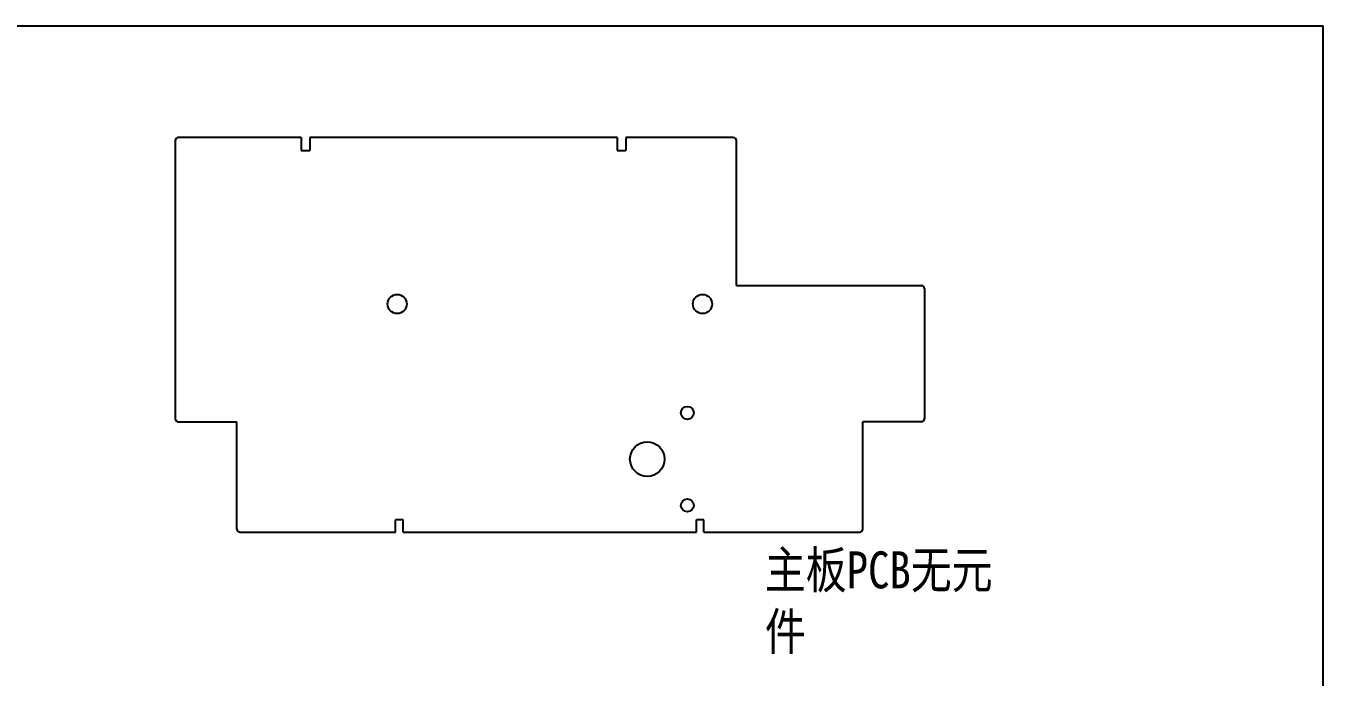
# Model space of a CAD drawing. Extents: x 0 to 420, y -115 to 297.
# Drawn here: x 209.7 to 420, y 191.4 to 297 of the extents above; entities that cross this region are included whole.
import ezdxf

# ---------------------------------------------------------------- set-up
doc = ezdxf.new("R2010")
doc.units = 0
doc.header["$LTSCALE"] = 23.1
doc.layers.get('0').update_dxf_attribs({"linetype": 'CONTINUOUS'})
doc.styles.get("Standard").update_dxf_attribs({"font": 'txt', "width": 0.85})

msp = doc.modelspace()

# ---------------------------------------------------------------- linework, layer by layer
at = {"color": 7, "linetype": 'CONTINUOUS'}
for p, q in [((0, 297), (420, 297)), ((420, 0), (420, 297)), ((233.87, 278.4), (233.87, 233.3)), ((254.32, 278.9), (234.37, 278.9)), ((254.32, 278.9), (254.32, 276.8)), ((255.72, 278.9), (255.72, 276.8)), ((305.52, 278.9), (255.72, 278.9)), ((305.52, 278.9), (305.52, 276.8)), ((324.37, 278.9), (306.92, 278.9)), ((306.92, 278.9), (306.92, 276.8)), ((324.87, 254.9), (324.87, 278.4)), ((254.32, 276.8), (255.72, 276.8)), ((305.52, 276.8), (306.92, 276.8)), ((324.87, 254.9), (354.87, 254.9)), ((355.37, 254.4), (355.37, 233.3)), ((234.37, 232.8), (243.87, 232.8)), ((243.87, 215.4), (243.87, 232.8)), ((354.87, 232.8), (345.37, 232.8)), ((345.37, 215.4), (345.37, 232.8)), ((270.82, 216.9), (269.62, 216.9)), ((269.62, 214.9), (269.62, 216.9)), ((270.82, 214.9), (270.82, 216.9)), ((319.62, 216.9), (318.42, 216.9)), ((318.42, 214.9), (318.42, 216.9)), ((319.62, 214.9), (319.62, 216.9)), ((244.37, 214.9), (269.62, 214.9)), ((270.82, 214.9), (318.42, 214.9)), ((319.62, 214.9), (344.87, 214.9))]:
    msp.add_line(p, q, dxfattribs=at)
for centre, radius in [((269.87, 251.9), 1.55), ((319.37, 251.9), 1.55), ((316.92, 234.24), 1.05), ((310.42, 226.74), 2.8), ((316.92, 219.24), 1.05)]:
    msp.add_circle(centre, radius, dxfattribs=at)
for centre, start, end in [((234.37, 278.4), 90, 180), ((324.37, 278.4), 0, 90), ((354.87, 254.4), 0, 90), ((234.37, 233.3), 180, 270), ((354.87, 233.3), 270, 360), ((244.37, 215.4), 180, 270), ((344.87, 215.4), 270, 360)]:
    msp.add_arc(centre, 0.5, start, end, dxfattribs=at)

# ---------------------------------------------------------------- texts
at = {"color": 2, "linetype": 'CONTINUOUS', "insert": (329.49, 211.78), "char_height": 6, "width": 40.8, "attachment_point": 1}
msp.add_mtext('主板PCB无元件', dxfattribs=at)

doc.saveas('drawing.dxf')
